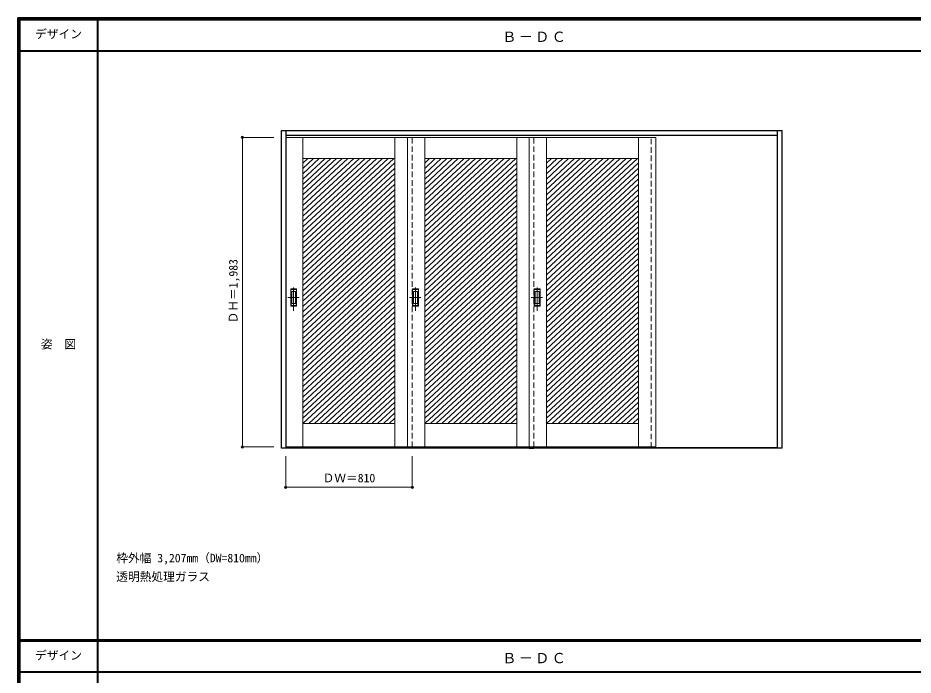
# Model space of a CAD drawing. Units: millimetres, scale not verified. Extents: x -6000 to 5700, y -4307 to 4175.
# Drawn here: x -6000 to -267, y -36 to 4175 of the extents above; entities that cross this region are included whole.
import ezdxf
from ezdxf.enums import TextEntityAlignment as Align

# ---------------------------------------------------------------- set-up
doc = ezdxf.new("R2010")
doc.units = ezdxf.units.MM
doc.header["$LTSCALE"] = 30
doc.header["$PDMODE"] = 32
doc.header["$PDSIZE"] = 15
doc.linetypes.add('CHAIN1', pattern=[8, 5, -1, 1, -1])
doc.linetypes.add('DASHED1', pattern=[1.8, 1.2, -0.6])
for name, color, linetype, lineweight in [('0-2_扉', 7, 'Continuous', 18), ('0-4_枠', 3, 'Continuous', 25), ('0-6_引手', 7, 'Continuous', 18), ('0-A_文字', 7, 'Continuous', 18), ('0-B_寸法', 4, 'Continuous', 9), ('0-C_ハッチ', 4, 'Continuous', 9), ('F-1_枠', 6, 'Continuous', 40), ('F-A_文字', 7, 'Continuous', 18)]:
    doc.layers.add(name, color=color, linetype=linetype, lineweight=lineweight)
doc.styles.add('ＭＳ ゴシック', font='')
doc.styles.get('ＭＳ ゴシック').set_extended_font_data('MS Gothic')

msp = doc.modelspace()

# ---------------------------------------------------------------- linework, layer by layer
at = {"layer": '0-2_扉', "color": 4, "linetype": 'DASHED1', "lineweight": 9}
for p, q in [((-4285, 3409), (-4285, 1426)), ((-4282, 3409), (-4285, 3409)), ((-3475, 1426), (-3475, 3409)), ((-2695, 1426), (-2695, 3409)), ((-1945, 1421), (-1945, 3423)), ((-1915, 1421), (-1915, 3423)), ((-4282, 1426), (-4285, 1426))]:
    msp.add_line(p, q, dxfattribs=at)
at = {"layer": '0-2_扉'}
for p, q in [((-4282, 3409), (-3475, 3409)), ((-4175, 3409), (-4175, 1426)), ((-3585, 3409), (-3585, 1426)), ((-3505, 1426), (-3505, 3409)), ((-3505, 3409), (-2695, 3409)), ((-3395, 3409), (-3395, 1426)), ((-2805, 3409), (-2805, 1426)), ((-2725, 1426), (-2725, 3409)), ((-1915, 3409), (-2725, 3409)), ((-2615, 3409), (-2615, 1426)), ((-2025, 3409), (-2025, 1426)), ((-4175, 3274), (-3585, 3274)), ((-3395, 3274), (-2805, 3274)), ((-2025, 3274), (-2615, 3274)), ((-4175, 1576), (-3585, 1576)), ((-3395, 1576), (-2805, 1576)), ((-2025, 1576), (-2615, 1576)), ((-4282, 1426), (-3475, 1426)), ((-3505, 1426), (-2695, 1426))]:
    msp.add_line(p, q, dxfattribs=at)
at = {"layer": '0-2_扉', "color": 3, "lineweight": 25}
msp.add_line((-2725, 1418), (-2695, 1418), dxfattribs=at)
at = {"layer": '0-2_扉'}
msp.add_lwpolyline([(-1915, 3409), (-1915, 1426), (-2725, 1426)], dxfattribs=at)
at = {"layer": '0-4_枠'}
for p, q in [((-4312, 3453), (-1105, 3453)), ((-4282, 1418), (-4282, 3453)), ((-1135, 1418), (-1135, 3453)), ((-1105, 1418), (-1105, 3453)), ((-4282, 3423), (-1135, 3423)), ((-1135, 1421), (-4282, 1421)), ((-1135, 1418), (-4282, 1418)), ((-1105, 1418), (-1135, 1418))]:
    msp.add_line(p, q, dxfattribs=at)
msp.add_lwpolyline([(-4282, 1418), (-4312, 1418), (-4312, 3453)], dxfattribs=at)
at = {"layer": '0-6_引手', "linetype": 'CHAIN1'}
for p, q in [((-4234, 2298.27), (-4234, 2469.12)), ((-3454, 2298.27), (-3454, 2469.12)), ((-2674, 2298.27), (-2674, 2469.12)), ((-4272.07, 2383.5), (-4199.56, 2383.5)), ((-3492.07, 2383.5), (-3419.56, 2383.5)), ((-2712.07, 2383.5), (-2639.56, 2383.5))]:
    msp.add_line(p, q, dxfattribs=at)
at = {"layer": '0-6_引手'}
for p, q in [((-4253, 2438.5), (-4215, 2438.5)), ((-4253, 2328.5), (-4253, 2438.5)), ((-4246.5, 2422.5), (-4221.5, 2422.5)), ((-4246.5, 2344.5), (-4246.5, 2422.5)), ((-4221.5, 2344.5), (-4221.5, 2422.5)), ((-4215, 2328.5), (-4215, 2438.5)), ((-3473, 2438.5), (-3435, 2438.5)), ((-3473, 2328.5), (-3473, 2438.5)), ((-3466.5, 2422.5), (-3441.5, 2422.5)), ((-3466.5, 2344.5), (-3466.5, 2422.5)), ((-3441.5, 2344.5), (-3441.5, 2422.5)), ((-3435, 2328.5), (-3435, 2438.5)), ((-2693, 2438.5), (-2655, 2438.5)), ((-2693, 2328.5), (-2693, 2438.5)), ((-2686.5, 2422.5), (-2661.5, 2422.5)), ((-2686.5, 2344.5), (-2686.5, 2422.5)), ((-2661.5, 2344.5), (-2661.5, 2422.5)), ((-2655, 2328.5), (-2655, 2438.5)), ((-4253, 2328.5), (-4215, 2328.5)), ((-4246.5, 2344.5), (-4221.5, 2344.5)), ((-3473, 2328.5), (-3435, 2328.5)), ((-3466.5, 2344.5), (-3441.5, 2344.5)), ((-2693, 2328.5), (-2655, 2328.5)), ((-2686.5, 2344.5), (-2661.5, 2344.5))]:
    msp.add_line(p, q, dxfattribs=at)
at = {"layer": '0-6_引手', "linetype": 'DASHED1'}
for p, q in [((-4218, 2332.5), (-4218, 2434.5)), ((-3438, 2332.5), (-3438, 2434.5)), ((-2658, 2332.5), (-2658, 2434.5)), ((-4250, 2332.5), (-4218, 2332.5)), ((-3470, 2332.5), (-3438, 2332.5)), ((-2690, 2332.5), (-2658, 2332.5))]:
    msp.add_line(p, q, dxfattribs=at)
for points in [[(-4250, 2332.5), (-4250, 2434.5), (-4218, 2434.5)], [(-3470, 2332.5), (-3470, 2434.5), (-3438, 2434.5)], [(-2690, 2332.5), (-2690, 2434.5), (-2658, 2434.5)]]:
    msp.add_lwpolyline(points, dxfattribs=at)
at = {"layer": '0-B_寸法'}
for p, q in [((-4562, 3409.5), (-4362, 3409.5)), ((-4562, 3409.5), (-4562, 1426.5)), ((-4562, 1426.5), (-4362, 1426.5)), ((-4285, 1168), (-4285, 1368)), ((-3475, 1168), (-3475, 1368)), ((-4285, 1168), (-3475, 1168))]:
    msp.add_line(p, q, dxfattribs=at)
at = {"layer": '0-B_寸法', "color": 7}
for p in [(-4562, 3409.5), (-4562, 1426.5), (-4285, 1168), (-3475, 1168)]:
    msp.add_point(p, dxfattribs=at)
at = {"layer": '0-C_ハッチ'}
for p, q in [((-4106.86, 3274), (-4175, 3210.9)), ((-4070.06, 3274), (-4175, 3176.83)), ((-4033.26, 3274), (-4175, 3142.76)), ((-3996.47, 3274), (-4175, 3108.69)), ((-4143.65, 3274), (-4175, 3244.97)), ((-3959.67, 3274), (-4175, 3074.62)), ((-3922.87, 3274), (-4175, 3040.55)), ((-3886.08, 3274), (-4175, 3006.48)), ((-3849.28, 3274), (-4175, 2972.41)), ((-3812.48, 3274), (-4175, 2938.34)), ((-3775.69, 3274), (-4175, 2904.26)), ((-3738.89, 3274), (-4175, 2870.19)), ((-3702.09, 3274), (-4175, 2836.12)), ((-3665.3, 3274), (-4175, 2802.05)), ((-3628.5, 3274), (-4175, 2767.98)), ((-3591.7, 3274), (-4175, 2733.91)), ((-3326.86, 3274), (-3395, 3210.9)), ((-3290.06, 3274), (-3395, 3176.83)), ((-3253.26, 3274), (-3395, 3142.76)), ((-3216.47, 3274), (-3395, 3108.69)), ((-3363.65, 3274), (-3395, 3244.97)), ((-3179.67, 3274), (-3395, 3074.62)), ((-3142.87, 3274), (-3395, 3040.55)), ((-3106.08, 3274), (-3395, 3006.48)), ((-3069.28, 3274), (-3395, 2972.41)), ((-3032.48, 3274), (-3395, 2938.34)), ((-2995.69, 3274), (-3395, 2904.26)), ((-2958.89, 3274), (-3395, 2870.19)), ((-2922.09, 3274), (-3395, 2836.12)), ((-2885.3, 3274), (-3395, 2802.05)), ((-2848.5, 3274), (-3395, 2767.98)), ((-2811.7, 3274), (-3395, 2733.91)), ((-2546.86, 3274), (-2615, 3210.9)), ((-2510.06, 3274), (-2615, 3176.83)), ((-2473.26, 3274), (-2615, 3142.76)), ((-2436.47, 3274), (-2615, 3108.69)), ((-2583.65, 3274), (-2615, 3244.97)), ((-2399.67, 3274), (-2615, 3074.62)), ((-2362.87, 3274), (-2615, 3040.55)), ((-2326.08, 3274), (-2615, 3006.48)), ((-2289.28, 3274), (-2615, 2972.41)), ((-2252.48, 3274), (-2615, 2938.34)), ((-2215.69, 3274), (-2615, 2904.26)), ((-2178.89, 3274), (-2615, 2870.19)), ((-2142.09, 3274), (-2615, 2836.12)), ((-2105.3, 3274), (-2615, 2802.05)), ((-2068.5, 3274), (-2615, 2767.98)), ((-2031.7, 3274), (-2615, 2733.91)), ((-3585, 3246.13), (-4175, 2699.84)), ((-3585, 3212.06), (-4175, 2665.77)), ((-2805, 3246.13), (-3395, 2699.84)), ((-2805, 3212.06), (-3395, 2665.77)), ((-2025, 3246.13), (-2615, 2699.84)), ((-2025, 3212.06), (-2615, 2665.77)), ((-3585, 3177.99), (-4175, 2631.7)), ((-2805, 3177.99), (-3395, 2631.7)), ((-2025, 3177.99), (-2615, 2631.7)), ((-3585, 3143.92), (-4175, 2597.62)), ((-3585, 3109.85), (-4175, 2563.55)), ((-2805, 3143.92), (-3395, 2597.62)), ((-2805, 3109.85), (-3395, 2563.55)), ((-2025, 3143.92), (-2615, 2597.62)), ((-2025, 3109.85), (-2615, 2563.55)), ((-3585, 3075.78), (-4175, 2529.48)), ((-3585, 3041.71), (-4175, 2495.41)), ((-2805, 3075.78), (-3395, 2529.48)), ((-2805, 3041.71), (-3395, 2495.41)), ((-2025, 3075.78), (-2615, 2529.48)), ((-2025, 3041.71), (-2615, 2495.41)), ((-3585, 3007.64), (-4175, 2461.34)), ((-2805, 3007.64), (-3395, 2461.34)), ((-2025, 3007.64), (-2615, 2461.34)), ((-3585, 2973.57), (-4175, 2427.27)), ((-3585, 2939.49), (-4175, 2393.2)), ((-2805, 2973.57), (-3395, 2427.27)), ((-2805, 2939.49), (-3395, 2393.2)), ((-2025, 2973.57), (-2615, 2427.27)), ((-2025, 2939.49), (-2615, 2393.2)), ((-3585, 2905.42), (-4175, 2359.13)), ((-3585, 2871.35), (-4175, 2325.06)), ((-2805, 2905.42), (-3395, 2359.13)), ((-2805, 2871.35), (-3395, 2325.06)), ((-2025, 2905.42), (-2615, 2359.13)), ((-2025, 2871.35), (-2615, 2325.06)), ((-3585, 2837.28), (-4175, 2290.99)), ((-2805, 2837.28), (-3395, 2290.99)), ((-2025, 2837.28), (-2615, 2290.99)), ((-3585, 2803.21), (-4175, 2256.91)), ((-3585, 2769.14), (-4175, 2222.84)), ((-2805, 2803.21), (-3395, 2256.91)), ((-2805, 2769.14), (-3395, 2222.84)), ((-2025, 2803.21), (-2615, 2256.91)), ((-2025, 2769.14), (-2615, 2222.84)), ((-3585, 2735.07), (-4175, 2188.77)), ((-3585, 2701), (-4175, 2154.7)), ((-2805, 2735.07), (-3395, 2188.77)), ((-2805, 2701), (-3395, 2154.7)), ((-2025, 2735.07), (-2615, 2188.77)), ((-2025, 2701), (-2615, 2154.7)), ((-3585, 2666.93), (-4175, 2120.63)), ((-2805, 2666.93), (-3395, 2120.63)), ((-2025, 2666.93), (-2615, 2120.63)), ((-3585, 2632.86), (-4175, 2086.56)), ((-3585, 2598.78), (-4175, 2052.49)), ((-2805, 2632.86), (-3395, 2086.56)), ((-2805, 2598.78), (-3395, 2052.49)), ((-2025, 2632.86), (-2615, 2086.56)), ((-2025, 2598.78), (-2615, 2052.49)), ((-3585, 2564.71), (-4175, 2018.42)), ((-3585, 2530.64), (-4175, 1984.35)), ((-2805, 2564.71), (-3395, 2018.42)), ((-2805, 2530.64), (-3395, 1984.35)), ((-2025, 2564.71), (-2615, 2018.42)), ((-2025, 2530.64), (-2615, 1984.35)), ((-3585, 2496.57), (-4175, 1950.27)), ((-2805, 2496.57), (-3395, 1950.27)), ((-2025, 2496.57), (-2615, 1950.27)), ((-3585, 2462.5), (-4175, 1916.2)), ((-3585, 2428.43), (-4175, 1882.13)), ((-2805, 2462.5), (-3395, 1916.2)), ((-2805, 2428.43), (-3395, 1882.13)), ((-2025, 2462.5), (-2615, 1916.2)), ((-2025, 2428.43), (-2615, 1882.13)), ((-3585, 2394.36), (-4175, 1848.06)), ((-3585, 2360.29), (-4175, 1813.99)), ((-2805, 2394.36), (-3395, 1848.06)), ((-2805, 2360.29), (-3395, 1813.99)), ((-2025, 2394.36), (-2615, 1848.06)), ((-2025, 2360.29), (-2615, 1813.99)), ((-3585, 2326.22), (-4175, 1779.92)), ((-2805, 2326.22), (-3395, 1779.92)), ((-2025, 2326.22), (-2615, 1779.92)), ((-3585, 2292.14), (-4175, 1745.85)), ((-3585, 2258.07), (-4175, 1711.78)), ((-2805, 2292.14), (-3395, 1745.85)), ((-2805, 2258.07), (-3395, 1711.78)), ((-2025, 2292.14), (-2615, 1745.85)), ((-2025, 2258.07), (-2615, 1711.78)), ((-3585, 2224), (-4175, 1677.71)), ((-3585, 2189.93), (-4175, 1643.64)), ((-2805, 2224), (-3395, 1677.71)), ((-2805, 2189.93), (-3395, 1643.64)), ((-2025, 2224), (-2615, 1677.71)), ((-2025, 2189.93), (-2615, 1643.64)), ((-3585, 2155.86), (-4175, 1609.56)), ((-3585, 2121.79), (-4175, 1575.49)), ((-2805, 2155.86), (-3395, 1609.56)), ((-2805, 2121.79), (-3395, 1575.49)), ((-2025, 2155.86), (-2615, 1609.56)), ((-2025, 2121.79), (-2615, 1575.49)), ((-3585, 2087.72), (-4137.66, 1576)), ((-2805, 2087.72), (-3357.66, 1576)), ((-2025, 2087.72), (-2577.66, 1576)), ((-3585, 2053.65), (-4100.86, 1576)), ((-3585, 2019.58), (-4064.06, 1576)), ((-2805, 2053.65), (-3320.86, 1576)), ((-2805, 2019.58), (-3284.06, 1576)), ((-2025, 2053.65), (-2540.86, 1576)), ((-2025, 2019.58), (-2504.06, 1576)), ((-3585, 1985.51), (-4027.27, 1576)), ((-3585, 1951.43), (-3990.47, 1576)), ((-2805, 1985.51), (-3247.27, 1576)), ((-2805, 1951.43), (-3210.47, 1576)), ((-2025, 1985.51), (-2467.27, 1576)), ((-2025, 1951.43), (-2430.47, 1576)), ((-3585, 1917.36), (-3953.67, 1576)), ((-2805, 1917.36), (-3173.67, 1576)), ((-2025, 1917.36), (-2393.67, 1576)), ((-3585, 1883.29), (-3916.88, 1576)), ((-3585, 1849.22), (-3880.08, 1576)), ((-2805, 1883.29), (-3136.88, 1576)), ((-2805, 1849.22), (-3100.08, 1576)), ((-2025, 1883.29), (-2356.88, 1576)), ((-2025, 1849.22), (-2320.08, 1576)), ((-3585, 1815.15), (-3843.28, 1576)), ((-3585, 1781.08), (-3806.49, 1576)), ((-2805, 1815.15), (-3063.28, 1576)), ((-2805, 1781.08), (-3026.49, 1576)), ((-2025, 1815.15), (-2283.28, 1576)), ((-2025, 1781.08), (-2246.49, 1576)), ((-3585, 1747.01), (-3769.69, 1576)), ((-2805, 1747.01), (-2989.69, 1576)), ((-2025, 1747.01), (-2209.69, 1576)), ((-3585, 1712.94), (-3732.89, 1576)), ((-3585, 1678.87), (-3696.09, 1576)), ((-2805, 1712.94), (-2952.89, 1576)), ((-2805, 1678.87), (-2916.09, 1576)), ((-2025, 1712.94), (-2172.89, 1576)), ((-2025, 1678.87), (-2136.1, 1576)), ((-3585, 1644.79), (-3659.3, 1576)), ((-3585, 1610.72), (-3622.5, 1576)), ((-2805, 1644.79), (-2879.3, 1576)), ((-2805, 1610.72), (-2842.5, 1576)), ((-2025, 1644.79), (-2099.3, 1576)), ((-2025, 1610.72), (-2062.5, 1576))]:
    msp.add_line(p, q, dxfattribs=at)
at = {"layer": 'F-1_枠'}
for p, q in [((-6000, 4175), (5700, 4175)), ((-6000, 4175), (-6000, -4205)), ((-6000, 4170), (5700, 4170)), ((-6000, 4165), (5700, 4165)), ((-5995, 4175), (-5995, -4205)), ((-5990, 4175), (-5990, -4205)), ((-5490, 4175), (-5490, -3790)), ((-6000, 3965), (5700, 3965)), ((-6000, 190.5), (5700, 190.5)), ((-6000, 187.5), (5700, 187.5)), ((-6000, 184.5), (5700, 184.5)), ((-6000, -15.5), (5700, -15.5))]:
    msp.add_line(p, q, dxfattribs=at)

# ---------------------------------------------------------------- texts
at = {"layer": '0-A_文字', "style": 'ＭＳ ゴシック'}
for s, p in [('枠外幅 3,207mm（DW=810mm）', (-5370, 670.5)), ('透明熱処理ガラス', (-5370, 550.5))]:
    msp.add_text(s, height=54.99, dxfattribs=at).set_placement(p, align=Align.BOTTOM_LEFT)
at = {"layer": '0-A_文字', "char_height": 65.98, "attachment_point": 7, "style": 'ＭＳ ゴシック'}
for insert in [(-2897.5, 4020), (-2897.5, 39.5)]:
    msp.add_mtext('\\T1.17;Ｂ－ＤＣ', dxfattribs=dict(at, insert=insert))
at = {"layer": '0-B_寸法', "color": 7, "style": 'ＭＳ ゴシック'}
msp.add_text('ＤＨ＝1,983', height=54.99, rotation=90, dxfattribs=at).set_placement((-4577, 2217.75), align=Align.BOTTOM_LEFT)
msp.add_text('ＤＷ＝810', height=54.99, dxfattribs=at).set_placement((-4048.75, 1183), align=Align.BOTTOM_LEFT)
at = {"layer": 'F-A_文字', "style": 'ＭＳ ゴシック'}
for s, p in [('デザイン', (-5890, 4027.5)), ('姿\u3000図', (-5852.5, 2040.25)), ('デザイン', (-5890, 47))]:
    msp.add_text(s, height=54.99, dxfattribs=at).set_placement(p, align=Align.BOTTOM_LEFT)

doc.saveas('drawing.dxf')
